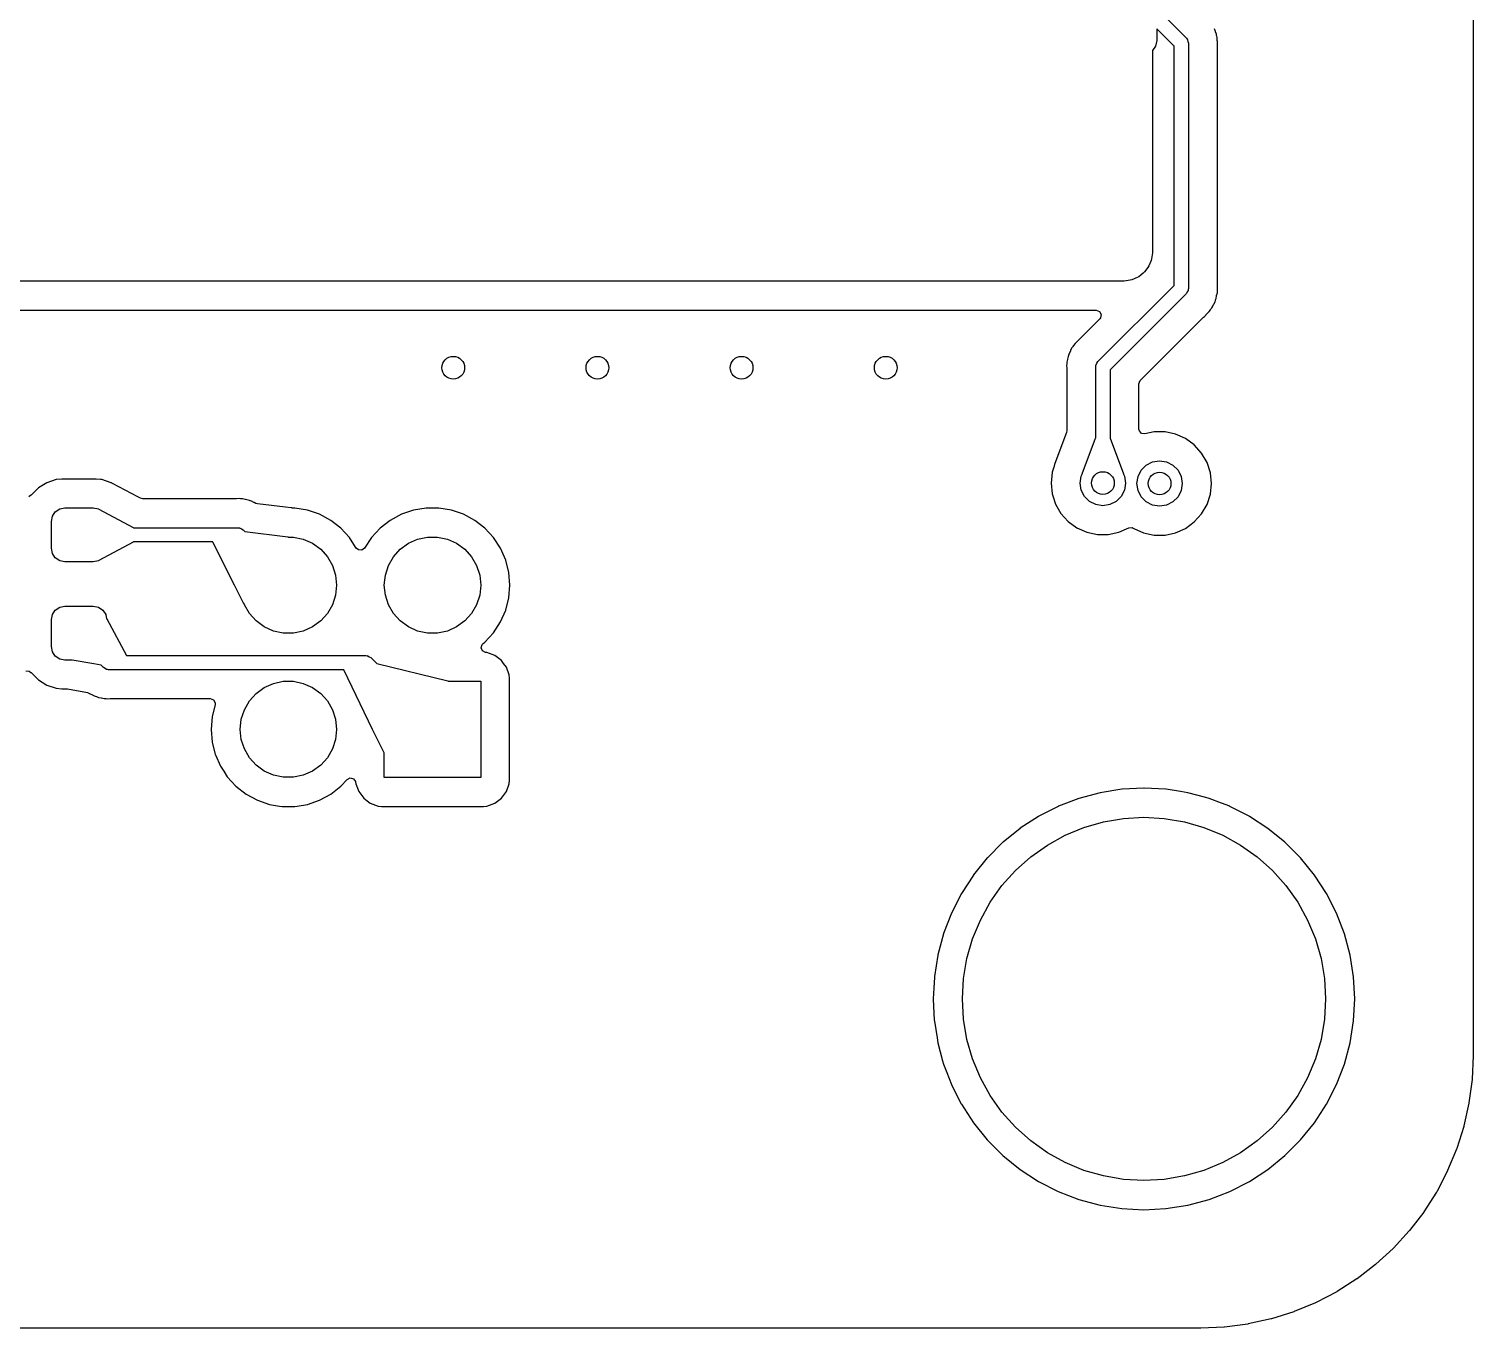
# Model space of a CAD drawing. Extents: x 106.8 to 191.4, y -142.2 to -57.6.
# Drawn here: x 165.91 to 191.36, y -142.21 to -119.32 of the extents above; entities that cross this region are included whole.
import ezdxf

# ---------------------------------------------------------------- set-up
doc = ezdxf.new("R2010")
doc.units = 0
doc.layers.add('BLACK', color=7, linetype='CONTINUOUS')

msp = doc.modelspace()

# ---------------------------------------------------------------- linework, layer by layer
at = {"layer": 'BLACK', "linetype": 'CONTINUOUS'}
for p, q in [((191.362, -85.1142), (191.362, -137.407)), ((185.912, -119.087), (186.309, -119.484)), ((186.092, -119.626), (185.787, -119.321)), ((185.787, -119.321), (185.787, -119.527)), ((186.82, -119.364), (186.807, -119.32)), ((185.787, -119.527), (185.768, -119.622)), ((186.309, -119.484), (186.322, -119.502)), ((186.322, -119.502), (186.326, -119.505)), ((186.326, -119.505), (186.327, -119.508)), ((186.327, -119.508), (186.331, -119.513)), ((186.331, -119.513), (186.337, -119.543)), ((186.337, -119.543), (186.346, -119.574)), ((186.346, -119.574), (186.346, -123.892)), ((186.823, -119.371), (186.82, -119.364)), ((186.84, -119.414), (186.823, -119.371)), ((186.842, -119.437), (186.84, -119.414)), ((186.845, -119.451), (186.842, -119.437)), ((186.852, -119.473), (186.845, -119.451)), ((186.853, -119.52), (186.852, -119.473)), ((186.852, -119.473), (186.852, -119.473)), ((186.854, -119.528), (186.853, -119.52)), ((186.855, -119.534), (186.854, -119.528)), ((186.855, -119.536), (186.855, -119.534)), ((186.855, -119.562), (186.855, -119.536)), ((186.855, -119.565), (186.855, -119.562)), ((186.857, -119.634), (186.855, -119.565)), ((185.714, -119.703), (185.711, -119.705)), ((185.711, -119.705), (185.711, -123.248)), ((185.768, -119.622), (185.714, -119.703)), ((186.092, -123.839), (186.092, -119.626)), ((186.855, -119.653), (186.857, -119.634)), ((186.855, -123.857), (186.855, -119.653)), ((186.857, -119.634), (186.857, -119.634)), ((186.857, -119.634), (186.857, -119.634)), ((185.687, -123.403), (185.649, -123.495)), ((185.696, -123.372), (185.687, -123.403)), ((185.71, -123.265), (185.696, -123.372)), ((185.711, -123.248), (185.71, -123.265)), ((185.549, -123.626), (185.47, -123.686)), ((185.572, -123.603), (185.549, -123.626)), ((185.633, -123.524), (185.572, -123.603)), ((185.649, -123.495), (185.633, -123.524)), ((185.195, -123.765), (161.793, -123.765)), ((184.749, -125.182), (186.092, -123.839)), ((185.211, -123.764), (185.195, -123.765)), ((185.318, -123.749), (185.211, -123.764)), ((185.35, -123.741), (185.318, -123.749)), ((185.442, -123.703), (185.35, -123.741)), ((185.47, -123.686), (185.442, -123.703)), ((186.341, -123.927), (186.324, -123.954)), ((186.342, -123.921), (186.341, -123.927)), ((186.343, -123.919), (186.342, -123.921)), ((186.346, -123.892), (186.343, -123.914)), ((186.343, -123.914), (186.343, -123.919)), ((186.855, -123.866), (186.855, -123.857)), ((186.859, -123.912), (186.855, -123.866)), ((186.856, -123.935), (186.859, -123.912)), ((186.309, -123.981), (184.966, -125.325)), ((186.324, -123.954), (186.309, -123.981)), ((186.77, -124.218), (186.789, -124.175)), ((186.789, -124.175), (186.792, -124.168)), ((186.792, -124.168), (186.815, -124.127)), ((186.815, -124.127), (186.82, -124.105)), ((186.815, -124.127), (186.815, -124.127)), ((186.82, -124.105), (186.825, -124.092)), ((186.825, -124.092), (186.834, -124.07)), ((186.834, -124.07), (186.835, -124.068)), ((186.835, -124.068), (186.841, -124.025)), ((186.841, -124.025), (186.843, -124.017)), ((186.843, -124.017), (186.855, -123.972)), ((186.855, -123.949), (186.856, -123.935)), ((186.855, -123.972), (186.855, -123.949)), ((161.794, -124.278), (184.722, -124.278)), ((184.784, -124.428), (184.446, -124.766)), ((184.722, -124.278), (184.778, -124.299)), ((184.778, -124.299), (184.808, -124.351)), ((184.798, -124.41), (184.784, -124.428)), ((184.808, -124.351), (184.798, -124.41)), ((185.5, -125.51), (186.612, -124.397)), ((186.612, -124.397), (186.627, -124.385)), ((186.627, -124.385), (186.675, -124.335)), ((186.627, -124.385), (186.627, -124.385)), ((186.675, -124.335), (186.676, -124.333)), ((186.676, -124.333), (186.697, -124.313)), ((186.697, -124.313), (186.7, -124.308)), ((186.7, -124.308), (186.706, -124.302)), ((186.706, -124.302), (186.709, -124.299)), ((186.709, -124.299), (186.737, -124.268)), ((186.737, -124.268), (186.749, -124.248)), ((186.749, -124.248), (186.756, -124.236)), ((186.756, -124.236), (186.759, -124.232)), ((186.759, -124.232), (186.77, -124.218)), ((184.287, -124.946), (184.269, -124.988)), ((184.302, -124.928), (184.287, -124.946)), ((184.309, -124.916), (184.302, -124.928)), ((184.32, -124.896), (184.309, -124.916)), ((184.352, -124.862), (184.32, -124.896)), ((184.357, -124.856), (184.352, -124.862)), ((184.359, -124.853), (184.357, -124.856)), ((184.361, -124.851), (184.359, -124.853)), ((184.359, -124.853), (184.359, -124.853)), ((184.381, -124.831), (184.361, -124.851)), ((184.383, -124.829), (184.381, -124.831)), ((184.43, -124.779), (184.383, -124.829)), ((184.431, -124.778), (184.43, -124.779)), ((184.446, -124.766), (184.431, -124.778)), ((184.215, -125.147), (184.203, -125.192)), ((184.203, -125.192), (184.203, -125.215)), ((184.216, -125.139), (184.215, -125.147)), ((184.224, -125.093), (184.216, -125.139)), ((184.233, -125.072), (184.224, -125.093)), ((184.237, -125.059), (184.233, -125.072)), ((184.243, -125.036), (184.237, -125.059)), ((184.265, -124.996), (184.243, -125.036)), ((184.269, -124.988), (184.265, -124.996)), ((184.734, -125.21), (184.749, -125.182)), ((184.202, -125.229), (184.198, -125.252)), ((184.198, -125.252), (184.203, -125.298)), ((184.203, -125.215), (184.202, -125.229)), ((184.203, -125.298), (184.203, -125.306)), ((184.203, -125.306), (184.203, -126.398)), ((184.712, -125.272), (184.715, -125.25)), ((184.712, -126.525), (184.712, -125.272)), ((184.715, -125.245), (184.716, -125.243)), ((184.715, -125.25), (184.715, -125.245)), ((184.716, -125.243), (184.717, -125.236)), ((184.717, -125.236), (184.734, -125.21)), ((184.966, -125.325), (184.966, -126.524)), ((185.474, -125.572), (185.495, -125.515)), ((185.474, -126.369), (185.474, -125.572)), ((185.495, -125.515), (185.5, -125.51)), ((184.198, -126.429), (183.993, -126.976)), ((184.203, -126.398), (184.198, -126.429)), ((185.481, -126.401), (185.474, -126.369)), ((185.521, -126.446), (185.481, -126.401)), ((185.58, -126.455), (185.521, -126.446)), ((185.743, -126.42), (185.58, -126.455)), ((185.934, -126.42), (185.743, -126.42)), ((186.12, -126.46), (185.934, -126.42)), ((186.295, -126.537), (186.12, -126.46)), ((186.12, -126.46), (186.12, -126.46)), ((184.473, -127.157), (184.709, -126.528)), ((184.709, -126.528), (184.712, -126.525)), ((184.966, -126.524), (184.966, -126.524)), ((184.966, -126.524), (184.968, -126.528)), ((184.968, -126.528), (185.204, -127.157)), ((186.449, -126.65), (186.295, -126.537)), ((186.577, -126.792), (186.449, -126.65)), ((183.992, -126.978), (183.978, -127.02)), ((183.993, -126.976), (183.992, -126.977)), ((183.992, -126.977), (183.992, -126.978)), ((183.992, -126.978), (183.992, -126.978)), ((183.993, -126.976), (183.993, -126.976)), ((185.603, -127.005), (185.714, -126.948)), ((185.714, -126.948), (185.838, -126.929)), ((185.838, -126.929), (185.962, -126.948)), ((185.962, -126.948), (186.073, -127.005)), ((186.673, -126.957), (186.577, -126.792)), ((186.732, -127.139), (186.673, -126.957)), ((183.945, -127.131), (183.925, -127.321)), ((183.974, -127.043), (183.945, -127.131)), ((183.977, -127.027), (183.974, -127.043)), ((183.978, -127.02), (183.977, -127.027)), ((184.439, -127.321), (184.458, -127.197)), ((184.458, -127.197), (184.474, -127.166)), ((184.473, -127.166), (184.473, -127.157)), ((184.474, -127.166), (184.473, -127.166)), ((185.204, -127.166), (185.203, -127.166)), ((185.203, -127.166), (185.219, -127.197)), ((185.204, -127.157), (185.204, -127.166)), ((185.219, -127.197), (185.239, -127.321)), ((185.438, -127.329), (185.458, -127.205)), ((185.458, -127.205), (185.514, -127.093)), ((185.514, -127.093), (185.603, -127.005)), ((186.073, -127.005), (186.162, -127.093)), ((186.162, -127.093), (186.219, -127.205)), ((186.219, -127.205), (186.238, -127.329)), ((186.752, -127.329), (186.732, -127.139)), ((166.081, -127.407), (165.958, -127.53)), ((166.23, -127.315), (166.081, -127.407)), ((166.081, -127.407), (166.081, -127.407)), ((166.081, -127.407), (166.081, -127.407)), ((166.395, -127.261), (166.23, -127.315)), ((166.495, -127.25), (166.395, -127.261)), ((166.497, -127.25), (166.495, -127.25)), ((166.495, -127.25), (166.495, -127.25)), ((166.5, -127.25), (166.497, -127.25)), ((167.095, -127.25), (166.5, -127.25)), ((166.5, -127.25), (166.5, -127.25)), ((167.097, -127.25), (167.095, -127.25)), ((167.099, -127.25), (167.097, -127.25)), ((167.174, -127.258), (167.099, -127.25)), ((167.099, -127.25), (167.099, -127.25)), ((167.199, -127.261), (167.174, -127.258)), ((167.365, -127.315), (167.199, -127.261)), ((167.368, -127.317), (167.365, -127.315)), ((167.365, -127.315), (167.365, -127.315)), ((167.373, -127.321), (167.368, -127.317)), ((167.374, -127.321), (167.373, -127.321)), ((167.375, -127.321), (167.374, -127.321)), ((167.389, -127.328), (167.375, -127.321)), ((167.832, -127.565), (167.389, -127.328)), ((183.925, -127.321), (183.945, -127.511)), ((184.458, -127.444), (184.439, -127.321)), ((184.515, -127.556), (184.458, -127.444)), ((185.219, -127.444), (185.162, -127.556)), ((185.239, -127.321), (185.219, -127.444)), ((185.458, -127.452), (185.438, -127.329)), ((185.514, -127.564), (185.458, -127.452)), ((186.219, -127.452), (186.162, -127.564)), ((186.238, -127.329), (186.219, -127.452)), ((186.732, -127.518), (186.752, -127.329)), ((165.949, -127.536), (165.912, -127.565)), ((165.951, -127.538), (165.949, -127.536)), ((165.958, -127.53), (165.951, -127.538)), ((165.958, -127.53), (165.958, -127.53)), ((167.878, -127.59), (167.832, -127.565)), ((167.919, -127.6), (167.878, -127.59)), ((169.097, -127.6), (167.919, -127.6)), ((169.1, -127.6), (169.097, -127.6)), ((169.193, -127.598), (169.1, -127.6)), ((169.1, -127.6), (169.1, -127.6)), ((169.194, -127.598), (169.193, -127.598)), ((169.195, -127.598), (169.194, -127.598)), ((169.197, -127.598), (169.195, -127.598)), ((169.195, -127.598), (169.196, -127.598)), ((169.196, -127.598), (169.195, -127.598)), ((169.195, -127.598), (169.195, -127.598)), ((169.221, -127.6), (169.197, -127.598)), ((169.197, -127.598), (169.197, -127.598)), ((169.197, -127.598), (169.197, -127.598)), ((169.229, -127.6), (169.221, -127.6)), ((169.566, -127.6), (169.229, -127.6)), ((169.574, -127.6), (169.566, -127.6)), ((169.62, -127.595), (169.574, -127.6)), ((169.643, -127.599), (169.62, -127.595)), ((169.657, -127.6), (169.643, -127.599)), ((169.68, -127.6), (169.657, -127.6)), ((169.725, -127.612), (169.68, -127.6)), ((169.733, -127.613), (169.725, -127.612)), ((169.778, -127.62), (169.733, -127.613)), ((169.8, -127.63), (169.778, -127.62)), ((169.813, -127.634), (169.8, -127.63)), ((169.821, -127.636), (169.813, -127.634)), ((169.835, -127.64), (169.821, -127.636)), ((169.875, -127.662), (169.835, -127.64)), ((169.883, -127.666), (169.875, -127.662)), ((169.915, -127.68), (169.883, -127.666)), ((169.94, -127.686), (169.915, -127.68)), ((170.434, -127.746), (169.94, -127.686)), ((170.537, -127.759), (170.434, -127.746)), ((183.945, -127.511), (183.963, -127.565)), ((183.963, -127.565), (184.004, -127.692)), ((184.004, -127.692), (184.1, -127.858)), ((184.604, -127.644), (184.515, -127.556)), ((184.715, -127.701), (184.604, -127.644)), ((184.839, -127.721), (184.715, -127.701)), ((184.962, -127.701), (184.839, -127.721)), ((185.074, -127.644), (184.962, -127.701)), ((185.162, -127.556), (185.074, -127.644)), ((185.603, -127.652), (185.514, -127.564)), ((185.714, -127.709), (185.603, -127.652)), ((185.838, -127.729), (185.714, -127.709)), ((185.962, -127.709), (185.838, -127.729)), ((186.073, -127.652), (185.962, -127.709)), ((186.162, -127.564), (186.073, -127.652)), ((186.577, -127.865), (186.673, -127.7)), ((186.673, -127.7), (186.732, -127.518)), ((166.31, -127.996), (166.328, -127.905)), ((166.31, -128.471), (166.31, -127.996)), ((166.328, -127.905), (166.379, -127.828)), ((166.379, -127.828), (166.456, -127.777)), ((166.456, -127.777), (166.547, -127.759)), ((166.547, -127.759), (167.047, -127.759)), ((167.047, -127.759), (167.138, -127.777)), ((167.138, -127.777), (167.144, -127.781)), ((167.144, -127.781), (167.147, -127.781)), ((167.147, -127.781), (167.753, -128.105)), ((170.544, -127.759), (170.537, -127.759)), ((170.537, -127.759), (170.537, -127.759)), ((170.558, -127.761), (170.544, -127.759)), ((170.544, -127.759), (170.544, -127.759)), ((170.599, -127.761), (170.558, -127.761)), ((170.821, -127.798), (170.599, -127.761)), ((170.599, -127.761), (170.599, -127.761)), ((171.034, -127.871), (170.821, -127.798)), ((171.232, -127.978), (171.034, -127.871)), ((171.034, -127.871), (171.034, -127.871)), ((171.034, -127.871), (171.034, -127.871)), ((171.409, -128.117), (171.232, -127.978)), ((172.281, -127.978), (172.103, -128.117)), ((172.479, -127.871), (172.281, -127.978)), ((172.691, -127.798), (172.479, -127.871)), ((172.914, -127.761), (172.691, -127.798)), ((173.139, -127.761), (172.914, -127.761)), ((172.914, -127.761), (172.914, -127.761)), ((173.361, -127.798), (173.139, -127.761)), ((173.139, -127.761), (173.139, -127.761)), ((173.574, -127.871), (173.361, -127.798)), ((173.772, -127.978), (173.574, -127.871)), ((173.574, -127.871), (173.574, -127.871)), ((173.574, -127.871), (173.574, -127.871)), ((173.949, -128.117), (173.772, -127.978)), ((184.1, -127.858), (184.227, -127.999)), ((184.227, -127.999), (184.382, -128.112)), ((186.449, -128.007), (186.577, -127.865)), ((167.753, -128.105), (167.756, -128.109)), ((167.756, -128.109), (169.6, -128.109)), ((169.6, -128.109), (169.622, -128.112)), ((169.622, -128.112), (169.627, -128.111)), ((169.627, -128.111), (169.629, -128.113)), ((169.629, -128.113), (169.635, -128.114)), ((169.635, -128.114), (169.661, -128.13)), ((169.661, -128.13), (169.688, -128.145)), ((169.688, -128.145), (169.72, -128.177)), ((169.72, -128.177), (170.476, -128.268)), ((171.562, -128.282), (171.409, -128.117)), ((172.103, -128.117), (171.95, -128.282)), ((174.102, -128.282), (173.949, -128.117)), ((184.382, -128.112), (184.556, -128.189)), ((184.556, -128.189), (184.743, -128.229)), ((184.743, -128.229), (184.934, -128.229)), ((184.934, -128.229), (185.121, -128.189)), ((185.121, -128.189), (185.295, -128.112)), ((185.295, -128.112), (185.295, -128.112)), ((185.295, -128.112), (185.296, -128.112)), ((185.296, -128.112), (185.356, -128.107)), ((185.356, -128.107), (185.373, -128.116)), ((185.373, -128.116), (185.373, -128.116)), ((185.373, -128.116), (185.381, -128.12)), ((185.381, -128.12), (185.381, -128.12)), ((185.381, -128.12), (185.556, -128.197)), ((185.556, -128.197), (185.743, -128.237)), ((185.743, -128.237), (185.934, -128.237)), ((185.934, -128.237), (186.12, -128.197)), ((186.12, -128.197), (186.295, -128.12)), ((186.295, -128.12), (186.449, -128.007)), ((166.328, -128.562), (166.31, -128.471)), ((167.753, -128.362), (167.147, -128.686)), ((167.756, -128.36), (167.753, -128.362)), ((167.757, -128.359), (167.756, -128.36)), ((169.154, -128.359), (167.757, -128.359)), ((169.154, -128.361), (169.154, -128.359)), ((169.537, -129.12), (169.154, -128.361)), ((170.476, -128.268), (170.484, -128.273)), ((170.484, -128.273), (170.484, -128.274)), ((170.484, -128.274), (170.575, -128.274)), ((170.575, -128.274), (170.749, -128.311)), ((170.749, -128.311), (170.911, -128.383)), ((170.911, -128.383), (171.055, -128.488)), ((171.055, -128.488), (171.174, -128.62)), ((171.64, -128.402), (171.562, -128.282)), ((171.683, -128.467), (171.64, -128.402)), ((171.722, -128.5), (171.683, -128.467)), ((171.782, -128.503), (171.722, -128.5)), ((171.83, -128.467), (171.782, -128.503)), ((171.95, -128.282), (171.83, -128.467)), ((172.338, -128.62), (172.457, -128.488)), ((172.457, -128.488), (172.601, -128.383)), ((172.601, -128.383), (172.763, -128.311)), ((172.763, -128.311), (172.937, -128.274)), ((172.937, -128.274), (173.115, -128.274)), ((173.115, -128.274), (173.289, -128.311)), ((173.289, -128.311), (173.451, -128.383)), ((173.451, -128.383), (173.595, -128.488)), ((173.595, -128.488), (173.714, -128.62)), ((174.225, -128.471), (174.102, -128.282)), ((174.315, -128.677), (174.225, -128.471)), ((166.379, -128.639), (166.328, -128.562)), ((166.456, -128.691), (166.379, -128.639)), ((166.547, -128.709), (166.456, -128.691)), ((167.047, -128.709), (166.547, -128.709)), ((167.138, -128.691), (167.047, -128.709)), ((167.145, -128.686), (167.138, -128.691)), ((167.147, -128.686), (167.145, -128.686)), ((171.174, -128.62), (171.263, -128.774)), ((172.25, -128.774), (172.338, -128.62)), ((173.714, -128.62), (173.803, -128.774)), ((174.371, -128.895), (174.315, -128.677)), ((171.263, -128.774), (171.318, -128.943)), ((171.318, -128.943), (171.336, -129.12)), ((172.176, -129.12), (172.195, -128.943)), ((172.195, -128.943), (172.25, -128.774)), ((173.803, -128.774), (173.858, -128.943)), ((173.858, -128.943), (173.876, -129.12)), ((174.389, -129.12), (174.371, -128.895)), ((169.696, -129.435), (169.537, -129.12)), ((171.336, -129.12), (171.318, -129.296)), ((172.195, -129.296), (172.176, -129.12)), ((173.876, -129.12), (173.858, -129.296)), ((174.371, -129.344), (174.389, -129.12)), ((166.379, -129.558), (166.456, -129.507)), ((166.456, -129.507), (166.547, -129.489)), ((166.547, -129.489), (167.047, -129.489)), ((167.047, -129.489), (167.138, -129.507)), ((167.138, -129.507), (167.215, -129.558)), ((169.701, -129.44), (169.696, -129.435)), ((169.71, -129.465), (169.701, -129.44)), ((169.798, -129.619), (169.71, -129.465)), ((171.263, -129.465), (171.174, -129.619)), ((171.318, -129.296), (171.263, -129.465)), ((172.25, -129.465), (172.195, -129.296)), ((172.338, -129.619), (172.25, -129.465)), ((173.803, -129.465), (173.714, -129.619)), ((173.858, -129.296), (173.803, -129.465)), ((174.315, -129.562), (174.371, -129.344)), ((166.31, -129.726), (166.328, -129.635)), ((166.31, -130.201), (166.31, -129.726)), ((166.328, -129.635), (166.379, -129.558)), ((167.215, -129.558), (167.267, -129.635)), ((167.267, -129.635), (167.282, -129.712)), ((167.282, -129.712), (167.286, -129.715)), ((167.286, -129.715), (167.635, -130.357)), ((169.917, -129.751), (169.798, -129.619)), ((170.061, -129.856), (169.917, -129.751)), ((171.055, -129.751), (170.911, -129.856)), ((171.174, -129.619), (171.055, -129.751)), ((172.457, -129.751), (172.338, -129.619)), ((172.601, -129.856), (172.457, -129.751)), ((173.595, -129.751), (173.451, -129.856)), ((173.714, -129.619), (173.595, -129.751)), ((174.102, -129.957), (174.225, -129.768)), ((174.225, -129.768), (174.315, -129.562)), ((170.223, -129.928), (170.061, -129.856)), ((170.397, -129.965), (170.223, -129.928)), ((170.575, -129.965), (170.397, -129.965)), ((170.749, -129.928), (170.575, -129.965)), ((170.911, -129.856), (170.749, -129.928)), ((172.763, -129.928), (172.601, -129.856)), ((172.937, -129.965), (172.763, -129.928)), ((173.115, -129.965), (172.937, -129.965)), ((173.289, -129.928), (173.115, -129.965)), ((173.451, -129.856), (173.289, -129.928)), ((173.949, -130.123), (174.102, -129.957)), ((166.328, -130.292), (166.31, -130.201)), ((166.379, -130.369), (166.328, -130.292)), ((173.883, -130.224), (173.899, -130.166)), ((173.907, -130.278), (173.883, -130.224)), ((173.899, -130.166), (173.916, -130.148)), ((173.961, -130.305), (173.907, -130.278)), ((173.916, -130.148), (173.949, -130.123)), ((166.456, -130.421), (166.379, -130.369)), ((166.547, -130.439), (166.456, -130.421)), ((166.67, -130.439), (166.547, -130.439)), ((166.674, -130.441), (166.67, -130.439)), ((167.059, -130.508), (166.674, -130.441)), ((167.188, -130.531), (167.059, -130.508)), ((167.23, -130.573), (167.188, -130.531)), ((167.635, -130.357), (167.636, -130.36)), ((167.636, -130.36), (171.851, -130.36)), ((171.851, -130.36), (171.873, -130.363)), ((171.873, -130.363), (171.878, -130.362)), ((171.878, -130.362), (171.88, -130.364)), ((171.88, -130.364), (171.886, -130.365)), ((171.886, -130.365), (171.912, -130.381)), ((171.912, -130.381), (171.939, -130.396)), ((171.939, -130.396), (172.045, -130.502)), ((172.045, -130.502), (173.298, -130.807)), ((173.985, -130.308), (173.961, -130.305)), ((174.122, -130.359), (173.985, -130.308)), ((174.239, -130.446), (174.122, -130.359)), ((174.278, -130.498), (174.239, -130.446)), ((174.327, -130.563), (174.278, -130.498)), ((165.857, -130.632), (165.917, -130.634)), ((165.917, -130.634), (165.949, -130.661)), ((165.949, -130.661), (165.951, -130.66)), ((165.951, -130.66), (165.958, -130.667)), ((165.958, -130.667), (165.958, -130.667)), ((165.958, -130.667), (166.081, -130.79)), ((166.081, -130.79), (166.23, -130.882)), ((167.257, -130.588), (167.23, -130.573)), ((167.283, -130.605), (167.257, -130.588)), ((167.289, -130.605), (167.283, -130.605)), ((167.292, -130.607), (167.289, -130.605)), ((167.296, -130.606), (167.292, -130.607)), ((167.318, -130.61), (167.296, -130.606)), ((171.461, -130.61), (167.318, -130.61)), ((171.462, -130.612), (171.461, -130.61)), ((171.97, -131.66), (171.462, -130.612)), ((174.378, -130.7), (174.327, -130.563)), ((174.385, -130.761), (174.378, -130.7)), ((174.385, -132.558), (174.385, -130.761)), ((166.23, -130.882), (166.395, -130.937)), ((166.395, -130.937), (166.497, -130.947)), ((166.497, -130.947), (166.58, -130.947)), ((166.58, -130.947), (166.595, -130.948)), ((166.595, -130.948), (166.945, -131.01)), ((166.945, -131.01), (166.984, -131.027)), ((166.984, -131.027), (166.99, -131.032)), ((166.99, -131.032), (166.993, -131.034)), ((166.993, -131.034), (167.035, -131.052)), ((167.035, -131.052), (167.043, -131.056)), ((167.043, -131.056), (167.083, -131.078)), ((169.798, -131.16), (169.917, -131.028)), ((169.917, -131.028), (170.061, -130.923)), ((170.061, -130.923), (170.223, -130.851)), ((170.223, -130.851), (170.397, -130.814)), ((170.397, -130.814), (170.575, -130.814)), ((170.575, -130.814), (170.749, -130.851)), ((170.749, -130.851), (170.911, -130.923)), ((170.911, -130.923), (171.055, -131.028)), ((171.055, -131.028), (171.174, -131.16)), ((173.298, -130.807), (173.302, -130.81)), ((173.302, -130.81), (173.876, -130.81)), ((173.876, -130.81), (173.876, -132.51)), ((167.083, -131.078), (167.106, -131.084)), ((167.106, -131.084), (167.119, -131.089)), ((167.119, -131.089), (167.14, -131.098)), ((167.14, -131.098), (167.185, -131.105)), ((167.185, -131.105), (167.193, -131.107)), ((167.193, -131.107), (167.238, -131.118)), ((167.238, -131.118), (167.261, -131.118)), ((167.261, -131.118), (167.275, -131.119)), ((167.275, -131.119), (167.298, -131.123)), ((167.298, -131.123), (167.344, -131.118)), ((167.298, -131.123), (167.298, -131.123)), ((167.298, -131.123), (167.298, -131.123)), ((167.344, -131.118), (167.352, -131.118)), ((167.352, -131.118), (167.568, -131.118)), ((167.568, -131.118), (167.577, -131.119)), ((167.577, -131.119), (167.578, -131.119)), ((167.578, -131.119), (167.578, -131.119)), ((167.578, -131.119), (167.58, -131.119)), ((167.58, -131.119), (167.663, -131.118)), ((167.663, -131.118), (169.109, -131.118)), ((169.109, -131.118), (169.165, -131.139)), ((169.194, -131.228), (169.142, -131.435)), ((169.165, -131.139), (169.195, -131.191)), ((169.195, -131.191), (169.194, -131.228)), ((169.655, -131.483), (169.71, -131.314)), ((169.71, -131.314), (169.798, -131.16)), ((171.174, -131.16), (171.263, -131.314)), ((171.263, -131.314), (171.318, -131.483)), ((169.142, -131.435), (169.123, -131.66)), ((169.636, -131.66), (169.655, -131.483)), ((171.318, -131.483), (171.336, -131.66)), ((169.123, -131.66), (169.142, -131.884)), ((169.655, -131.836), (169.636, -131.66)), ((171.336, -131.66), (171.318, -131.836)), ((172.171, -132.073), (171.97, -131.66)), ((169.142, -131.884), (169.197, -132.102)), ((169.71, -132.005), (169.655, -131.836)), ((169.798, -132.159), (169.71, -132.005)), ((171.263, -132.005), (171.174, -132.159)), ((171.318, -131.836), (171.263, -132.005)), ((172.176, -132.078), (172.171, -132.073)), ((172.171, -132.073), (172.171, -132.073)), ((169.197, -132.102), (169.197, -132.102)), ((169.197, -132.102), (169.197, -132.102)), ((169.197, -132.102), (169.201, -132.111)), ((169.201, -132.111), (169.287, -132.308)), ((169.287, -132.308), (169.346, -132.399)), ((169.917, -132.291), (169.798, -132.159)), ((170.061, -132.396), (169.917, -132.291)), ((171.055, -132.291), (170.911, -132.396)), ((171.174, -132.159), (171.055, -132.291)), ((172.176, -132.51), (172.176, -132.078)), ((169.346, -132.399), (169.41, -132.497)), ((169.41, -132.497), (169.563, -132.663)), ((170.223, -132.468), (170.061, -132.396)), ((170.397, -132.505), (170.223, -132.468)), ((170.575, -132.505), (170.397, -132.505)), ((170.749, -132.468), (170.575, -132.505)), ((170.911, -132.396), (170.749, -132.468)), ((171.409, -132.663), (171.519, -132.543)), ((171.519, -132.543), (171.573, -132.515)), ((171.573, -132.515), (171.631, -132.529)), ((171.631, -132.529), (171.668, -132.576)), ((171.668, -132.576), (171.671, -132.593)), ((173.876, -132.51), (172.176, -132.51)), ((174.378, -132.619), (174.385, -132.558)), ((169.563, -132.663), (169.741, -132.801)), ((169.741, -132.801), (169.939, -132.908)), ((171.034, -132.908), (171.232, -132.801)), ((171.232, -132.801), (171.409, -132.663)), ((171.671, -132.593), (171.674, -132.619)), ((171.674, -132.619), (171.674, -132.619)), ((171.674, -132.619), (171.674, -132.619)), ((171.674, -132.619), (171.715, -132.728)), ((171.715, -132.728), (171.725, -132.756)), ((171.725, -132.756), (171.813, -132.873)), ((174.239, -132.873), (174.327, -132.756)), ((174.327, -132.756), (174.378, -132.619)), ((184.788, -132.777), (184.417, -132.876)), ((184.79, -132.776), (184.788, -132.777)), ((184.788, -132.777), (184.788, -132.777)), ((184.792, -132.776), (184.79, -132.776)), ((185.172, -132.716), (184.792, -132.776)), ((184.792, -132.776), (184.792, -132.776)), ((185.174, -132.715), (185.172, -132.716)), ((185.172, -132.716), (185.172, -132.716)), ((185.176, -132.715), (185.174, -132.715)), ((185.56, -132.695), (185.176, -132.715)), ((185.176, -132.715), (185.176, -132.715)), ((185.562, -132.695), (185.56, -132.695)), ((185.564, -132.695), (185.562, -132.695)), ((185.948, -132.715), (185.564, -132.695)), ((185.95, -132.715), (185.948, -132.715)), ((185.948, -132.715), (185.948, -132.715)), ((185.953, -132.716), (185.95, -132.715)), ((186.206, -132.756), (185.953, -132.716)), ((185.953, -132.716), (185.953, -132.716)), ((186.334, -132.776), (186.206, -132.756)), ((186.336, -132.777), (186.334, -132.776)), ((186.652, -132.861), (186.336, -132.777)), ((186.336, -132.777), (186.336, -132.777)), ((169.939, -132.908), (170.151, -132.981)), ((170.151, -132.981), (170.329, -133.011)), ((170.329, -133.011), (170.374, -133.018)), ((170.374, -133.018), (170.374, -133.018)), ((170.374, -133.018), (170.599, -133.018)), ((170.599, -133.018), (170.638, -133.012)), ((170.638, -133.012), (170.821, -132.981)), ((170.821, -132.981), (171.034, -132.908)), ((171.813, -132.873), (171.873, -132.918)), ((171.873, -132.918), (171.93, -132.96)), ((171.93, -132.96), (172.067, -133.012)), ((172.067, -133.012), (172.127, -133.018)), ((172.127, -133.018), (172.13, -133.018)), ((172.13, -133.018), (173.922, -133.018)), ((173.922, -133.018), (173.925, -133.018)), ((173.925, -133.018), (173.985, -133.012)), ((173.985, -133.012), (174.122, -132.96)), ((174.122, -132.96), (174.239, -132.873)), ((184.05, -133.017), (183.707, -133.191)), ((184.052, -133.016), (184.05, -133.017)), ((184.05, -133.017), (184.05, -133.017)), ((184.054, -133.015), (184.052, -133.016)), ((184.412, -132.878), (184.054, -133.015)), ((184.054, -133.015), (184.054, -133.015)), ((184.415, -132.877), (184.412, -132.878)), ((184.412, -132.878), (184.412, -132.878)), ((184.417, -132.876), (184.415, -132.877)), ((184.417, -132.876), (184.417, -132.876)), ((186.71, -132.877), (186.652, -132.861)), ((186.712, -132.878), (186.71, -132.877)), ((186.928, -132.96), (186.712, -132.878)), ((186.712, -132.878), (186.712, -132.878)), ((187.073, -133.016), (186.928, -132.96)), ((187.075, -133.017), (187.073, -133.016)), ((187.417, -133.191), (187.075, -133.017)), ((187.075, -133.017), (187.075, -133.017)), ((183.703, -133.194), (183.381, -133.403)), ((183.705, -133.193), (183.703, -133.194)), ((183.703, -133.194), (183.703, -133.194)), ((183.707, -133.191), (183.705, -133.193)), ((183.707, -133.191), (183.707, -133.191)), ((184.505, -133.388), (184.85, -133.289)), ((184.85, -133.289), (185.204, -133.229)), ((185.204, -133.229), (185.562, -133.209)), ((185.562, -133.209), (185.92, -133.229)), ((185.92, -133.229), (186.274, -133.289)), ((186.274, -133.289), (186.619, -133.388)), ((187.419, -133.193), (187.417, -133.191)), ((187.417, -133.191), (187.417, -133.191)), ((187.745, -133.404), (187.419, -133.193)), ((183.378, -133.406), (183.079, -133.647)), ((183.379, -133.404), (183.378, -133.406)), ((183.378, -133.406), (183.378, -133.406)), ((183.381, -133.403), (183.379, -133.404)), ((183.86, -133.699), (184.174, -133.525)), ((184.174, -133.525), (184.505, -133.388)), ((186.619, -133.388), (186.951, -133.525)), ((186.951, -133.525), (187.265, -133.699)), ((188.047, -133.649), (187.745, -133.404)), ((183.076, -133.65), (182.804, -133.922)), ((183.077, -133.649), (183.076, -133.65)), ((183.076, -133.65), (183.076, -133.65)), ((183.079, -133.647), (183.077, -133.649)), ((183.079, -133.647), (183.079, -133.647)), ((183.567, -133.907), (183.86, -133.699)), ((187.265, -133.699), (187.557, -133.907)), ((188.322, -133.924), (188.047, -133.649)), ((182.801, -133.926), (182.559, -134.224)), ((182.802, -133.924), (182.801, -133.926)), ((182.801, -133.926), (182.801, -133.926)), ((182.804, -133.922), (182.802, -133.924)), ((182.804, -133.922), (182.804, -133.922)), ((183.299, -134.146), (183.567, -133.907)), ((187.557, -133.907), (187.825, -134.146)), ((188.566, -134.226), (188.322, -133.924)), ((182.556, -134.228), (182.347, -134.55)), ((182.558, -134.226), (182.556, -134.228)), ((182.556, -134.228), (182.556, -134.228)), ((182.559, -134.224), (182.558, -134.226)), ((182.559, -134.224), (182.559, -134.224)), ((183.06, -134.413), (183.299, -134.146)), ((187.825, -134.146), (188.064, -134.413)), ((188.778, -134.552), (188.566, -134.226)), ((182.345, -134.554), (182.171, -134.896)), ((182.346, -134.552), (182.345, -134.554)), ((182.345, -134.554), (182.345, -134.554)), ((182.347, -134.55), (182.346, -134.552)), ((182.347, -134.55), (182.347, -134.55)), ((182.853, -134.706), (183.06, -134.413)), ((188.064, -134.413), (188.272, -134.706)), ((188.955, -134.898), (188.778, -134.552)), ((182.679, -135.02), (182.853, -134.706)), ((188.272, -134.706), (188.445, -135.02)), ((182.169, -134.9), (182.031, -135.259)), ((182.17, -134.898), (182.169, -134.9)), ((182.169, -134.9), (182.169, -134.9)), ((182.171, -134.896), (182.17, -134.898)), ((182.171, -134.896), (182.171, -134.896)), ((182.542, -135.352), (182.679, -135.02)), ((188.445, -135.02), (188.583, -135.352)), ((189.094, -135.261), (188.955, -134.898)), ((182.03, -135.263), (181.93, -135.634)), ((182.031, -135.259), (182.03, -135.261)), ((182.03, -135.261), (182.03, -135.263)), ((182.03, -135.263), (182.03, -135.263)), ((182.031, -135.259), (182.031, -135.259)), ((182.442, -135.697), (182.542, -135.352)), ((188.583, -135.352), (188.682, -135.697)), ((189.195, -135.637), (189.094, -135.261)), ((181.929, -135.639), (181.87, -136.014)), ((181.93, -135.637), (181.929, -135.639)), ((181.929, -135.639), (181.929, -135.639)), ((181.93, -135.634), (181.93, -135.634)), ((181.93, -135.634), (181.93, -135.637)), ((189.255, -136.02), (189.195, -135.637)), ((182.382, -136.05), (182.442, -135.697)), ((188.682, -135.697), (188.742, -136.05)), ((181.869, -136.023), (181.858, -136.22)), ((181.87, -136.014), (181.869, -136.02)), ((181.869, -136.02), (181.869, -136.023)), ((181.869, -136.023), (181.869, -136.023)), ((182.362, -136.409), (182.382, -136.05)), ((188.742, -136.05), (188.762, -136.409)), ((189.276, -136.409), (189.255, -136.02)), ((181.858, -136.22), (181.849, -136.409)), ((181.849, -136.409), (181.849, -136.411)), ((181.849, -136.411), (181.868, -136.786)), ((182.382, -136.767), (182.362, -136.409)), ((188.762, -136.409), (188.742, -136.767)), ((189.255, -136.797), (189.276, -136.409)), ((181.868, -136.786), (181.869, -136.797)), ((181.869, -136.797), (181.869, -136.799)), ((181.869, -136.799), (181.869, -136.799)), ((181.869, -136.799), (181.916, -137.094)), ((182.442, -137.121), (182.382, -136.767)), ((188.742, -136.767), (188.682, -137.121)), ((189.195, -137.181), (189.255, -136.797)), ((181.916, -137.094), (181.93, -137.181)), ((182.542, -137.465), (182.442, -137.121)), ((188.682, -137.121), (188.583, -137.465)), ((181.93, -137.181), (181.93, -137.183)), ((181.93, -137.183), (181.93, -137.183)), ((181.93, -137.183), (182.015, -137.498)), ((189.094, -137.556), (189.195, -137.181)), ((191.362, -137.411), (191.344, -137.823)), ((191.362, -137.407), (191.362, -137.411)), ((182.015, -137.498), (182.03, -137.556)), ((182.03, -137.556), (182.031, -137.558)), ((182.031, -137.558), (182.031, -137.558)), ((182.031, -137.558), (182.088, -137.706)), ((182.679, -137.797), (182.542, -137.465)), ((188.583, -137.465), (188.445, -137.797)), ((188.955, -137.919), (189.094, -137.556)), ((182.088, -137.706), (182.17, -137.919)), ((182.17, -137.919), (182.171, -137.921)), ((182.171, -137.921), (182.171, -137.921)), ((182.171, -137.921), (182.341, -138.256)), ((182.853, -138.111), (182.679, -137.797)), ((188.445, -137.797), (188.272, -138.111)), ((188.778, -138.265), (188.955, -137.919)), ((191.343, -137.831), (191.289, -138.238)), ((191.344, -137.823), (191.343, -137.831)), ((183.06, -138.404), (182.853, -138.111)), ((188.272, -138.111), (188.064, -138.404)), ((182.341, -138.256), (182.346, -138.265)), ((182.346, -138.265), (182.558, -138.591)), ((183.299, -138.671), (183.06, -138.404)), ((188.064, -138.404), (187.825, -138.671)), ((188.566, -138.591), (188.778, -138.265)), ((191.288, -138.246), (191.199, -138.647)), ((191.289, -138.238), (191.288, -138.246)), ((182.558, -138.591), (182.802, -138.893)), ((183.567, -138.91), (183.299, -138.671)), ((187.825, -138.671), (187.557, -138.91)), ((188.322, -138.893), (188.566, -138.591)), ((191.197, -138.654), (191.073, -139.046)), ((191.199, -138.647), (191.197, -138.654)), ((182.802, -138.893), (183.077, -139.168)), ((183.86, -139.118), (183.567, -138.91)), ((187.557, -138.91), (187.265, -139.118)), ((188.047, -139.168), (188.322, -138.893)), ((183.077, -139.168), (183.379, -139.413)), ((184.174, -139.292), (183.86, -139.118)), ((187.265, -139.118), (186.951, -139.292)), ((187.745, -139.413), (188.047, -139.168)), ((191.071, -139.054), (190.913, -139.433)), ((191.073, -139.046), (191.071, -139.054)), ((183.379, -139.413), (183.705, -139.625)), ((184.505, -139.429), (184.174, -139.292)), ((184.85, -139.528), (184.505, -139.429)), ((186.619, -139.429), (186.274, -139.528)), ((186.951, -139.292), (186.619, -139.429)), ((187.419, -139.625), (187.745, -139.413)), ((190.91, -139.44), (190.72, -139.805)), ((190.913, -139.433), (190.91, -139.44)), ((183.705, -139.625), (184.052, -139.801)), ((185.204, -139.588), (184.85, -139.528)), ((185.562, -139.609), (185.204, -139.588)), ((185.92, -139.588), (185.562, -139.609)), ((186.274, -139.528), (185.92, -139.588)), ((187.073, -139.801), (187.419, -139.625)), ((184.052, -139.801), (184.415, -139.94)), ((184.415, -139.94), (184.79, -140.041)), ((186.334, -140.041), (186.71, -139.94)), ((186.71, -139.94), (187.073, -139.801)), ((190.717, -139.812), (190.496, -140.158)), ((190.72, -139.805), (190.717, -139.812)), ((184.79, -140.041), (185.174, -140.102)), ((185.174, -140.102), (185.562, -140.122)), ((185.562, -140.122), (185.95, -140.102)), ((185.95, -140.102), (186.334, -140.041)), ((190.491, -140.165), (190.241, -140.491)), ((190.496, -140.158), (190.491, -140.165)), ((190.236, -140.496), (189.958, -140.8)), ((190.241, -140.491), (190.236, -140.496)), ((189.953, -140.805), (189.65, -141.083)), ((189.958, -140.8), (189.953, -140.805)), ((189.644, -141.088), (189.318, -141.338)), ((189.65, -141.083), (189.644, -141.088)), ((189.312, -141.342), (188.965, -141.563)), ((189.318, -141.338), (189.312, -141.342)), ((188.958, -141.567), (188.594, -141.757)), ((188.965, -141.563), (188.958, -141.567)), ((188.2, -141.92), (187.808, -142.043)), ((188.207, -141.917), (188.2, -141.92)), ((188.587, -141.76), (188.207, -141.917)), ((188.594, -141.757), (188.587, -141.76)), ((186.56, -142.208), (111.564, -142.208)), ((186.564, -142.208), (186.56, -142.208)), ((186.977, -142.19), (186.564, -142.208)), ((186.984, -142.189), (186.977, -142.19)), ((187.392, -142.136), (186.984, -142.189)), ((187.399, -142.134), (187.392, -142.136)), ((187.801, -142.045), (187.399, -142.134)), ((187.808, -142.043), (187.801, -142.045))]:
    msp.add_line(p, q, dxfattribs=at)
at = {"layer": 'BLACK'}
for centre in [(173.392, -125.289), (175.932, -125.289), (178.472, -125.289), (181.012, -125.289), (184.839, -127.321), (185.838, -127.329)]:
    msp.add_circle(centre, 0.2, dxfattribs=at)

doc.saveas('drawing.dxf')
